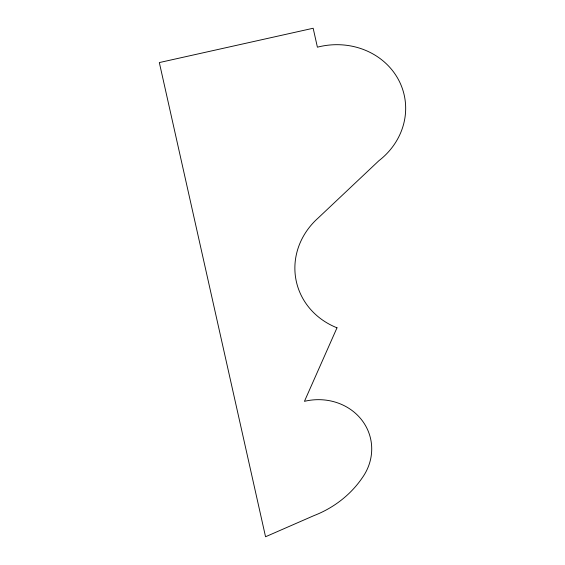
<?xml version="1.0" encoding="UTF-8"?>
<svg xmlns="http://www.w3.org/2000/svg" width="565" height="565" viewBox="0 0 565 565"><rect width="100%" height="100%" fill="white"/><g stroke="black" fill="none" stroke-linecap="round" stroke-linejoin="round"><path stroke-width="0.85" d="M337.001 327.799L304.443 401.334A55.384 50.871 -12.3 0 1 362.116 420.473A55.384 50.871 -12.3 0 1 362.271 477.813A100.443 92.25 -12.3 0 1 314.02 515.584L265.55 536.75L159.33 62.567L313.165 28.25L317.403 47.185A71.536 65.702 -12.3 0 1 398.346 79.453A71.536 65.702 -12.3 0 1 378.896 160.714L318.173 218.005A73.026 67.066 -12.3 0 0 337.001 327.799"/></g></svg>
